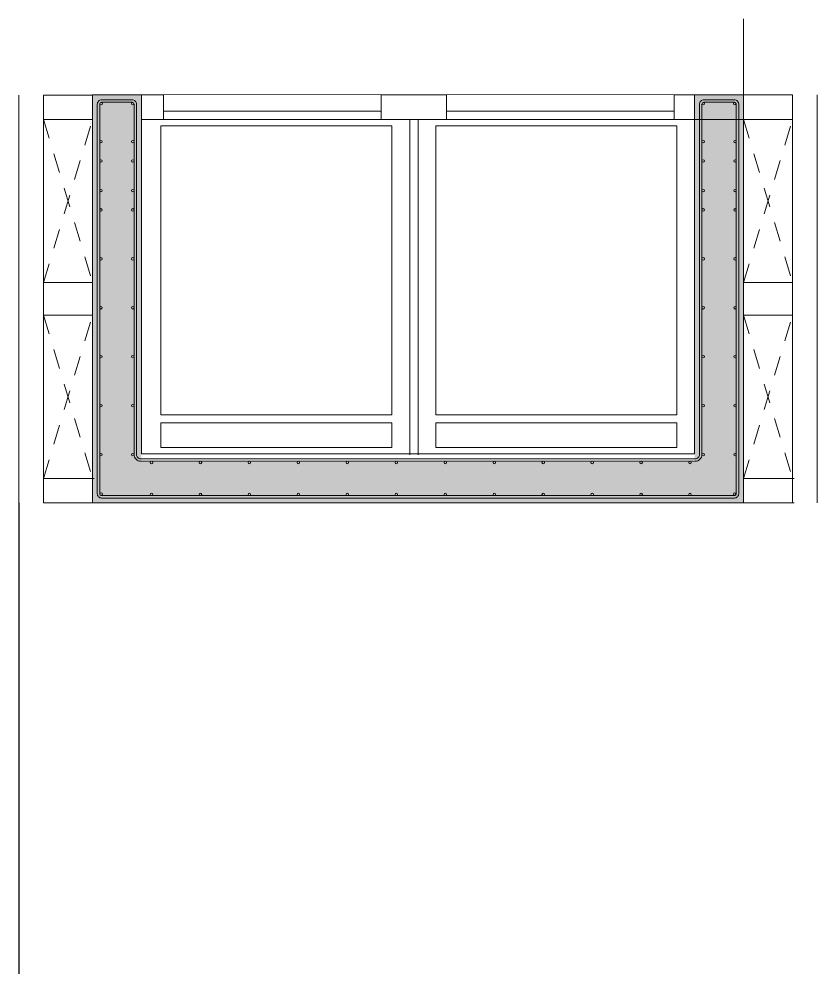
# Model space of a CAD drawing. Header units: metres. Extents: x -175 to 101, y -7 to 93.
# Drawn here: x -70.84 to -65.95, y 27.83 to 33.64 of the extents above; entities that cross this region are included whole.
import ezdxf

# ---------------------------------------------------------------- set-up
doc = ezdxf.new("R2010")
doc.units = ezdxf.units.M
doc.set_wipeout_variables(frame=1)
doc.linetypes.add('ACAD_ISO02W100', pattern=[15, 12, -3])
for name, color, linetype, lineweight in [('DC_LINEA', 251, 'Continuous', 9), ('DG_CARPINTERÍA', 251, 'Continuous', 9), ('DG_MURO', 251, 'Continuous', 0)]:
    doc.layers.add(name, color=color, linetype=linetype, lineweight=lineweight)
doc.layers.add('DG_DISCONTINUA', color=252, linetype='ACAD_ISO02W100', lineweight=5, transparency=0.6)
doc.layers.add('DG_TRANSPARENTE', color=251, linetype='Continuous', lineweight=9, transparency=0.8)

msp = doc.modelspace()

# ---------------------------------------------------------------- linework, layer by layer
msp.add_line((-70.8439, 30.6755), (-70.8439, 22.0227))
at = {"layer": 'DC_LINEA', "linetype": 'Continuous'}
msp.add_line((-66.404, 33.1755), (-66.404, 33.6408), dxfattribs=at)
at = {"layer": 'DG_CARPINTERÍA', "linetype": 'Continuous'}
for points in [[(-68.5589, 32.9855), (-68.5589, 31.2155), (-69.9739, 31.2155), (-69.9739, 32.9855)], [(-68.2889, 32.9855), (-68.2889, 31.2155), (-66.8139, 31.2155), (-66.8139, 32.9855)], [(-68.5589, 31.1655), (-68.5589, 31.0155), (-69.9739, 31.0155), (-69.9739, 31.1655)], [(-68.2889, 31.1655), (-68.2889, 31.0155), (-66.8139, 31.0155), (-66.8139, 31.1655)]]:
    msp.add_lwpolyline(points, close=True, dxfattribs=at)
at = {"layer": 'DG_DISCONTINUA', "ltscale": 0.01, "transparency": 33554483}
for p, q in [((-70.6939, 33.0255), (-70.3939, 32.0255)), ((-70.6939, 32.0255), (-70.3939, 33.0255)), ((-66.4039, 33.0255), (-66.1039, 32.0255)), ((-66.4039, 32.0255), (-66.1039, 33.0255)), ((-70.6939, 31.8255), (-70.3939, 30.8255)), ((-70.6939, 30.8255), (-70.3939, 31.8255)), ((-66.4039, 31.8255), (-66.1039, 30.8255)), ((-66.4039, 30.8255), (-66.1039, 31.8255))]:
    msp.add_line(p, q, dxfattribs=at)
at = {"layer": 'DG_MURO'}
for p, q in [((-70.8439, 30.6755), (-70.8439, 33.1748)), ((-70.6939, 30.6755), (-70.6939, 33.1748)), ((-70.6939, 33.1748), (-70.3939, 33.1748)), ((-70.0936, 33.1755), (-66.1039, 33.1755)), ((-66.1039, 30.6755), (-66.1039, 33.1755)), ((-65.9539, 30.6755), (-65.9539, 33.1755)), ((-70.6939, 33.0248), (-70.3939, 33.0248)), ((-70.0936, 33.0255), (-66.1039, 33.0255)), ((-68.4489, 33.0255), (-68.4489, 30.9711)), ((-68.3989, 33.0255), (-68.3989, 30.9711)), ((-66.7039, 33.0255), (-66.7039, 30.9755)), ((-66.4039, 33.0255), (-66.4039, 30.9755)), ((-70.6939, 30.8255), (-70.3839, 30.8255)), ((-66.0939, 30.8255), (-66.4039, 30.8255)), ((-70.6939, 30.6755), (-70.3839, 30.6755)), ((-66.4039, 30.6755), (-70.3839, 30.6755)), ((-66.0939, 30.6755), (-66.4039, 30.6755))]:
    msp.add_line(p, q, dxfattribs=at)
at = {"layer": 'DG_TRANSPARENTE', "linetype": 'Continuous'}
for p, q in [((-70.3939, 32.0255), (-70.6939, 32.0255)), ((-66.1039, 32.0255), (-66.4039, 32.0255)), ((-70.3939, 31.8255), (-70.6939, 31.8255)), ((-66.1039, 31.8255), (-66.4039, 31.8255))]:
    msp.add_line(p, q, dxfattribs=at)
at = {"layer": 'DG_TRANSPARENTE'}
for centre in [(-70.3401, 33.1211), (-70.1479, 33.1211), (-66.6501, 33.1211), (-66.4579, 33.1211), (-70.3417, 32.889), (-70.1463, 32.889), (-66.6517, 32.889), (-66.4563, 32.889), (-70.3417, 32.7711), (-70.1463, 32.7711), (-66.6517, 32.7711), (-66.4563, 32.7711), (-70.3417, 32.589), (-70.1463, 32.589), (-66.6517, 32.589), (-66.4563, 32.589), (-70.3417, 32.4711), (-70.1463, 32.4711), (-66.6517, 32.4711), (-66.4563, 32.4711), (-70.3417, 32.1711), (-70.1463, 32.1711), (-66.6517, 32.1711), (-66.4563, 32.1711), (-70.3417, 31.8711), (-70.1463, 31.8711), (-66.6517, 31.8711), (-66.4563, 31.8711), (-70.3417, 31.5711), (-70.1463, 31.5711), (-66.6517, 31.5711), (-66.4563, 31.5711), (-70.3417, 31.2711), (-70.1463, 31.2711), (-66.6517, 31.2711), (-66.4563, 31.2711), (-70.3417, 30.9711), (-70.1463, 30.9711), (-66.6517, 30.9711), (-66.4563, 30.9711), (-70.0318, 30.9232), (-69.7318, 30.9232), (-69.4318, 30.9232), (-69.1318, 30.9232), (-68.8318, 30.9232), (-68.5318, 30.9232), (-68.2318, 30.9232), (-67.9318, 30.9232), (-67.6318, 30.9232), (-67.3318, 30.9232), (-67.0318, 30.9232), (-66.7318, 30.9232), (-70.3401, 30.7299), (-70.0318, 30.7278), (-69.7318, 30.7278), (-69.4318, 30.7278), (-69.1318, 30.7278), (-68.8318, 30.7278), (-68.5318, 30.7278), (-68.2318, 30.7278), (-67.9318, 30.7278), (-67.6318, 30.7278), (-67.3318, 30.7278), (-67.0318, 30.7278), (-66.7318, 30.7278), (-66.4579, 30.7299)]:
    msp.add_circle(centre, 0.00744, dxfattribs=at)

# ---------------------------------------------------------------- next in the draw order: wipeouts: each hides what was drawn before it
at = {"linetype": 'Continuous'}
for points in [[(-68.6239, 33.0255), (-68.6239, 33.1755), (-69.9589, 33.1755), (-69.9589, 33.0255)], [(-68.2239, 33.0255), (-68.2239, 33.1755), (-66.8289, 33.1755), (-66.8289, 33.0255)]]:
    msp.add_wipeout(points, dxfattribs=at).dxf.layer = 'DG_MURO'

# ---------------------------------------------------------------- next in the draw order: hatches: boundary and pattern name
at = {"layer": 'DC_LINEA', "transparency": 33554475}
h = msp.add_hatch(dxfattribs=at)
h.set_pattern_fill('AR-CONC', color=256, scale=0.0005, angle=45)
h.set_pattern_definition([(95, (-2481.92158, -1553.98763), (0.0700473252, 0.0587766897), [0.009525, -0.104775]), (40, (-2481.92158, -1553.98763), (-0.0800092266, 0.0550883643), [0.00762, -0.083820292]), (145.4514447, (-2481.91574, -1553.98273), (-0.0099618988, 0.113865051), [0.0080950044, -0.0890451223]), (91.1842, (-2481.93954, -1553.96967), (0.1107051216, 0.0809767064), [0.0142875, -0.1571625]), (141.6355576, (-2481.93031, -1553.96292), (-0.003543309, 0.171413382), [0.0121425116, -0.133567804]), (36.184151, (-2481.93954, -1553.96967), (-0.003543309, 0.171413382), [0.0114299835, -0.125729866]), (66, (-2481.92607, -1553.96518), (0.0897599897, 0.0174475745), [0.009525, -0.104775]), (11, (-2481.92607, -1553.96518), (-0.0432699633, 0.0869705966), [0.00762, -0.08382]), (116.451445, (-2481.91859, -1553.96372), (0.046490026, 0.1044181714), [0.0080950044, -0.0890449688]), (82.5, (-2481.921578, -1553.987628), (-0.02880273453, 0.03098670684), [0, -0.082804, 0, -0.08509, 0, -0.0841375]), (52.5, (-2481.921578, -1553.987628), (-0.01179486366, 0.05904350014), [0, -0.048514, 0, -0.080899, 0, -0.0320675]), (12.5, (-2481.941604, -1554.007653), (0.0499639315, 0.0459130978), [0, -0.03175, 0, -0.09906, 0, -0.131445]), (2.5, (-2481.950584, -1554.016634), (0.0433819522, 0.0613611964), [0, -0.041275, 0, -0.065786, 0, -0.093345])])
h.paths.add_polyline_path([(-66.404, 30.6755), (-70.394, 30.6755), (-70.394, 33.1755), (-70.094, 33.1755), (-70.094, 30.9255), (-66.704, 30.9255), (-66.704, 33.1633), (-66.704, 33.1755), (-66.404, 33.1755)])

# ---------------------------------------------------------------- next in the draw order: linework, layer by layer
at = {"layer": 'DC_LINEA', "linetype": 'Continuous'}
msp.add_lwpolyline([(-66.404, 30.6755), (-70.394, 30.6755), (-70.394, 33.1755), (-70.094, 33.1755), (-70.094, 30.9755), (-66.704, 30.9755), (-66.704, 32.474), (-66.704, 33.1755), (-66.404, 33.1755)], close=True, dxfattribs=at)
at = {"layer": 'DG_CARPINTERÍA'}
for p, q in [((-69.9589, 33.0755), (-68.6239, 33.0755)), ((-66.8289, 33.0755), (-68.2239, 33.0755)), ((-69.9589, 33.0255), (-68.6239, 33.0255)), ((-66.8289, 33.0255), (-68.2239, 33.0255))]:
    msp.add_line(p, q, dxfattribs=at)
at = {"layer": 'DG_MURO'}
for p, q in [((-69.9589, 33.1755), (-69.9589, 33.0255)), ((-68.6239, 33.1755), (-68.6239, 33.0255)), ((-68.2239, 33.1755), (-68.2239, 33.0255)), ((-66.8289, 33.1755), (-66.8289, 33.0255))]:
    msp.add_line(p, q, dxfattribs=at)
at = {"layer": 'DG_TRANSPARENTE'}
for points in [[(-66.4605, 33.1455), (-66.6474, 33.1455, 0.414214), (-66.674, 33.119), (-66.674, 30.972, -0.414214), (-66.7005, 30.9455), (-70.0974, 30.9455, -0.414214), (-70.124, 30.972), (-70.124, 33.119, 0.414214), (-70.1505, 33.1455), (-70.3374, 33.1455, 0.414214), (-70.364, 33.119), (-70.364, 30.732, 0.414214), (-70.3374, 30.7055), (-66.4605, 30.7055, 0.414214), (-66.434, 30.732), (-66.434, 33.119, 0.414214)], [(-66.4605, 33.1306), (-66.6474, 33.1306, 0.414214), (-66.6591, 33.119), (-66.6591, 30.972, -0.414214), (-66.7005, 30.9306), (-70.0974, 30.9306, -0.414214), (-70.1389, 30.972), (-70.1389, 33.119, 0.414214), (-70.1505, 33.1306), (-70.3374, 33.1306, 0.414214), (-70.3491, 33.119), (-70.3491, 30.732, 0.414214), (-70.3374, 30.7204), (-66.4605, 30.7204, 0.414214), (-66.4489, 30.732), (-66.4489, 33.119, 0.414214)]]:
    msp.add_lwpolyline(points, format="xyb", close=True, dxfattribs=at)

doc.saveas('drawing.dxf')
